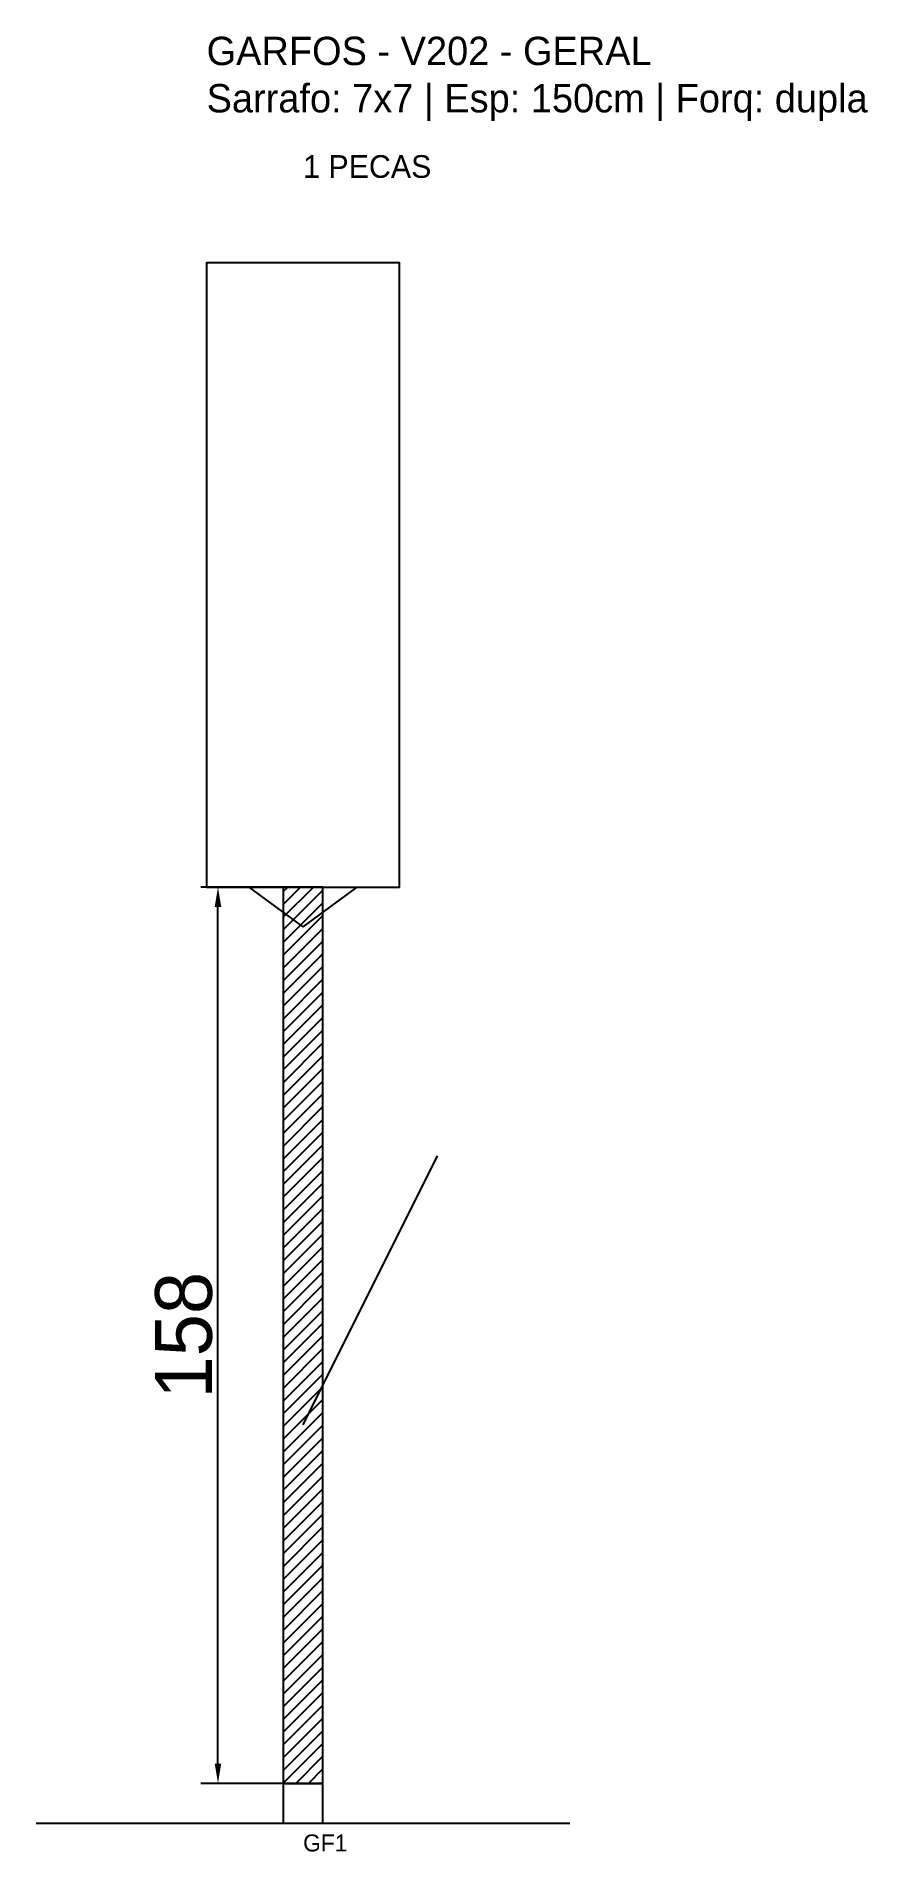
# Model space of a CAD drawing. Header units: metres. Extents: x -30 to 116, y -12 to 308.
import ezdxf

# ---------------------------------------------------------------- set-up
doc = ezdxf.new("R2010")
doc.units = ezdxf.units.M
for name, color, linetype in [('BARRA_ANCORAGEM', 1, 'Continuous'), ('COTA', 241, 'Continuous'), ('GARFOS OK', 3, 'Continuous'), ('NOME DA VIGA', 6, 'Continuous'), ('SARR_7x7', 40, 'Continuous'), ('VIGAS', 3, 'Continuous')]:
    doc.layers.add(name, color=color, linetype=linetype)
doc.dimstyles.new('EZ DXF', dxfattribs={"dimtxt": 10, "dimasz": 3.5, "dimexe": 3, "dimexo": 1.5, "dimgap": 1, "dimtad": 1, "dimdec": 1, "dimdsep": 46, "dimcen": 2.5, "dimazin": 3, "dimtfac": 1, "dimtmove": 0, "dimatfit": 3})

msp = doc.modelspace()

# ---------------------------------------------------------------- hatches: boundary and pattern name
at = {"layer": 'COTA'}
h = msp.add_hatch(dxfattribs=at)
h.set_pattern_fill('ANSI31', scale=0.5)
h.paths.add_polyline_path([(13.5, 0), (20.5, 0), (20.5, 158), (13.5, 158)])

# ---------------------------------------------------------------- linework, layer by layer
at = {"layer": 'BARRA_ANCORAGEM'}
msp.add_line((17, 63.2), (40.7, 110.6), dxfattribs=at)
at = {"layer": 'GARFOS OK'}
for p, q in [((17, 151), (7.5, 158)), ((7.5, 158), (26.5, 158)), ((17, 151), (26.5, 158))]:
    msp.add_line(p, q, dxfattribs=at)
at = {"layer": 'GARFOS OK', "linetype": 'CONTINUOUS'}
msp.add_line((-30, -7), (64, -7), dxfattribs=at)
at = {"layer": 'GARFOS OK'}
msp.add_lwpolyline([(13.5, 0), (20.5, 0), (20.5, 158), (13.5, 158), (13.5, 0)], dxfattribs=at)
at = {"layer": 'SARR_7x7'}
msp.add_lwpolyline([(13.5, -7), (20.5, -7), (20.5, 0), (13.5, 0), (13.5, -7)], dxfattribs=at)
at = {"layer": 'VIGAS'}
msp.add_lwpolyline([(0, 158), (34, 158), (34, 268), (0, 268), (0, 158)], dxfattribs=at)

# ---------------------------------------------------------------- texts
at = {"layer": 'NOME DA VIGA'}
for s, height, p in [('1 PECAS', 4, (17, 283)), ('GF1', 3, (17, -12))]:
    msp.add_text(s, height=height, dxfattribs=at).set_placement(p)
at = {"layer": 'NOME DA VIGA', "insert": (0, 293), "char_height": 5, "attachment_point": 7}
msp.add_mtext('GARFOS - V202 - GERAL\\PSarrafo: 7x7 | Esp: 150cm | Forq: dupla', dxfattribs=at)

# ---------------------------------------------------------------- dimensions: what is measured, and where the dimension line sits
at = {"layer": 'COTA'}
msp.add_linear_dim(base=(2, 0), p1=(17, 0), p2=(17, 158), angle=90, dimstyle='EZ DXF', dxfattribs=at).render()

doc.saveas('drawing.dxf')
